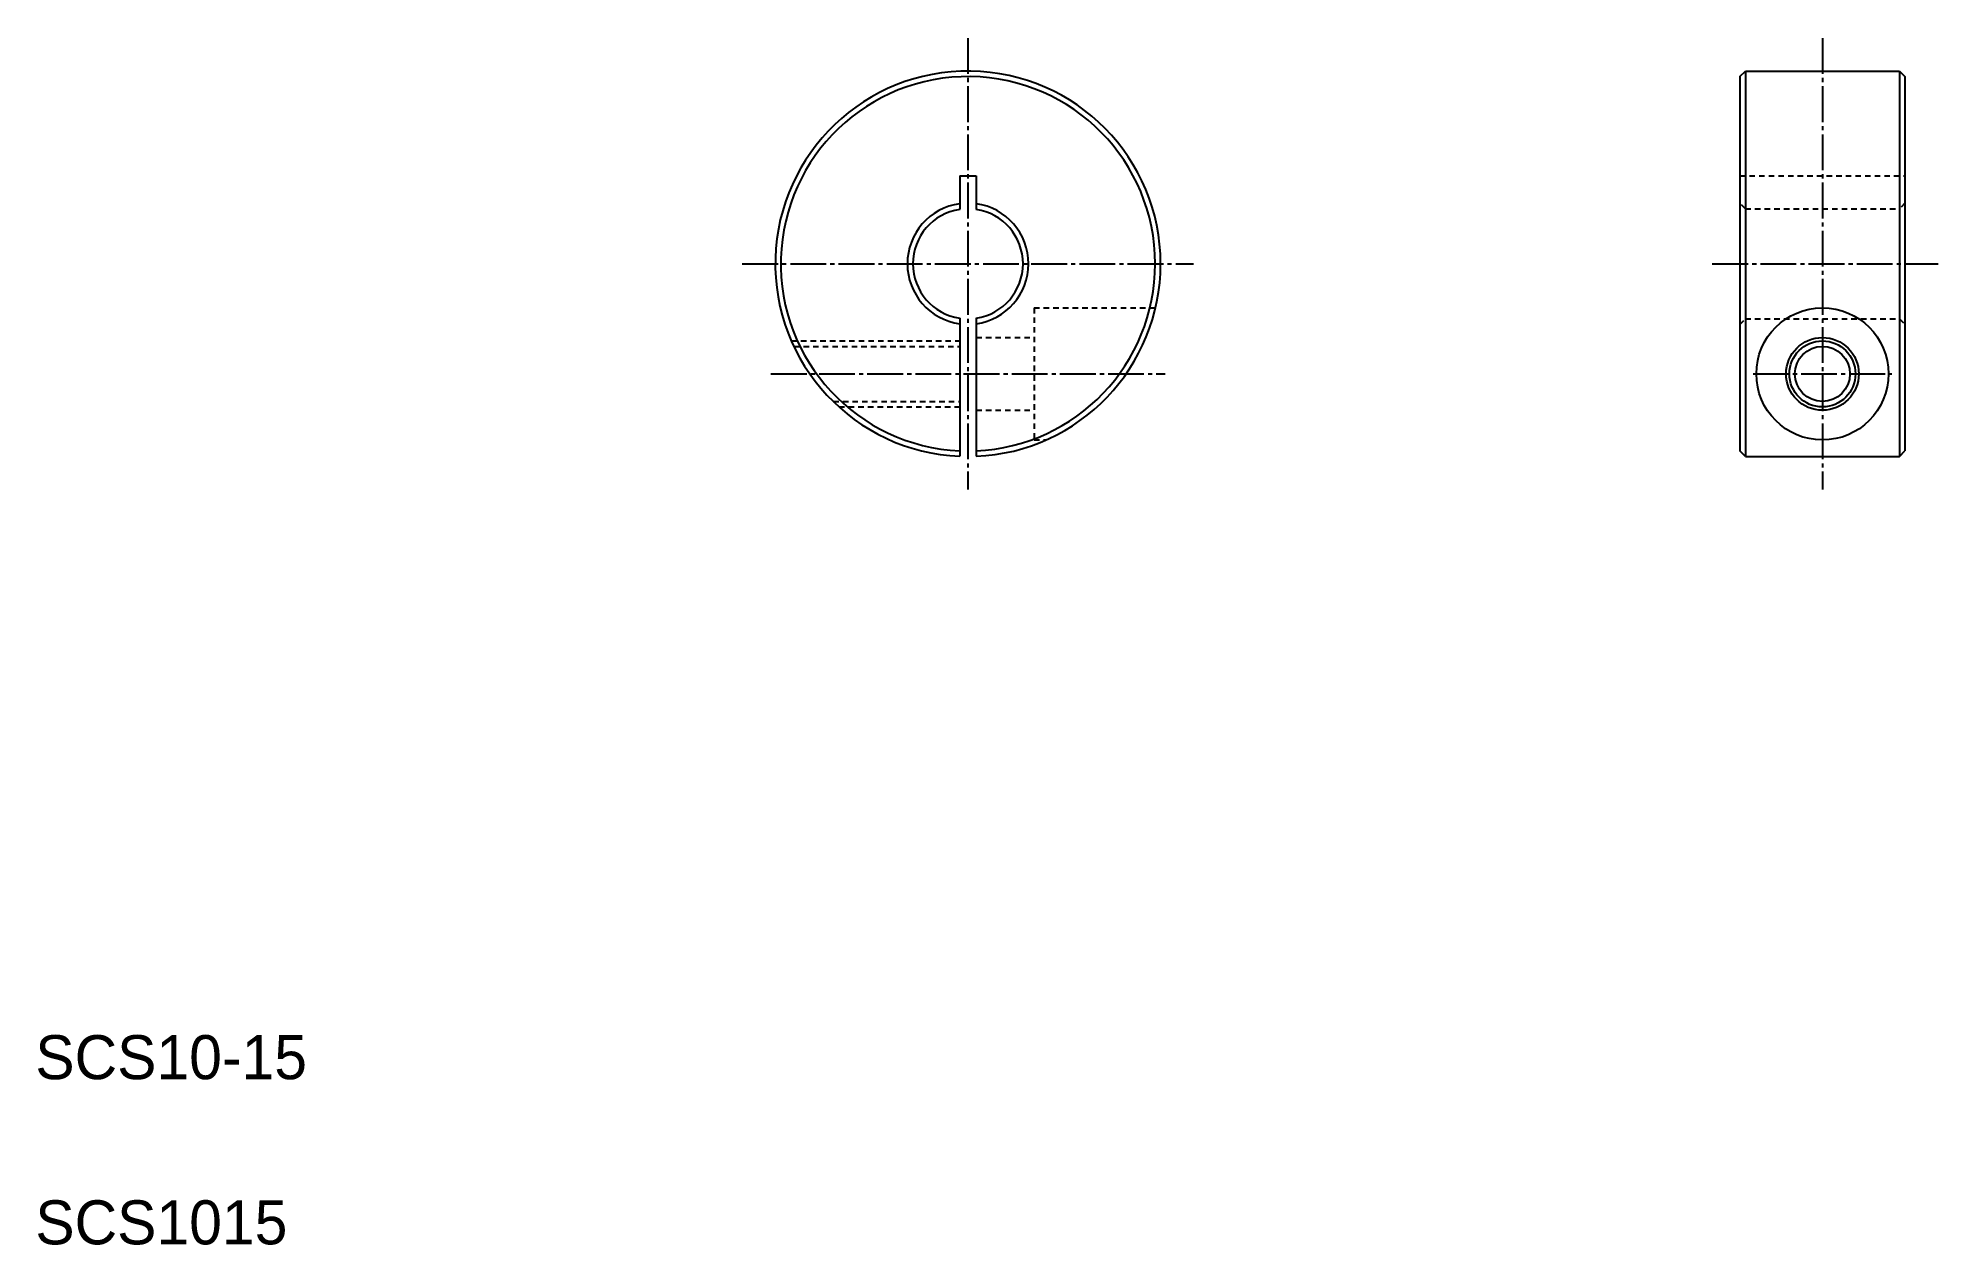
# Model space of a CAD drawing. Extents: x 10 to 183, y 10 to 120.
import ezdxf

# ---------------------------------------------------------------- set-up
doc = ezdxf.new("R2010")
doc.units = 0
doc.header["$LTSCALE"] = 0.25
doc.linetypes.add('CENTER', pattern=[17.5, 13, -1.5, 1.5, -1.5])
doc.linetypes.add('DASHED', pattern=[3.5, 2, -1.5])
doc.layers.get('0').update_dxf_attribs({"linetype": 'CONTINUOUS'})
doc.layers.add('CENTER', color=1, linetype='CENTER')

msp = doc.modelspace()

# ---------------------------------------------------------------- linework, layer by layer
at = {"color": 7, "linetype": 'CONTINUOUS'}
for p, q in [((164.82, 116.05), (165.32, 116.55)), ((164.82, 116.05), (164.82, 82.05)), ((165.32, 116.55), (165.32, 81.55)), ((165.32, 116.55), (179.32, 116.55)), ((179.32, 116.55), (179.32, 81.55)), ((179.32, 116.55), (179.82, 116.05)), ((179.82, 116.05), (179.82, 82.05)), ((93.96, 107.05), (93.96, 104)), ((93.96, 107.05), (95.46, 107.05)), ((95.46, 107.05), (95.46, 104)), ((93.96, 94.11), (93.96, 81.57)), ((95.46, 94.11), (95.46, 81.57)), ((165.32, 81.55), (164.82, 82.05)), ((165.32, 81.55), (179.32, 81.55)), ((179.32, 81.55), (179.82, 82.05))]:
    msp.add_line(p, q, dxfattribs=at)
at = {"color": 3, "linetype": 'DASHED'}
for p, q in [((164.82, 107.05), (179.82, 107.05)), ((165.32, 104.05), (164.82, 104.55)), ((165.32, 104.05), (179.32, 104.05)), ((179.82, 104.55), (179.32, 104.05)), ((100.71, 95.05), (111.75, 95.05)), ((100.71, 95.05), (100.71, 83.05)), ((164.82, 93.55), (165.32, 94.05)), ((165.32, 94.05), (179.32, 94.05)), ((179.32, 94.05), (179.82, 93.55)), ((78.67, 92.05), (93.96, 92.05)), ((78.9, 91.55), (93.96, 91.55)), ((95.46, 92.35), (100.71, 92.35)), ((82.47, 86.55), (93.96, 86.55)), ((83, 86.05), (93.96, 86.05)), ((95.46, 85.75), (100.71, 85.75)), ((100.71, 83.05), (101.8, 83.05))]:
    msp.add_line(p, q, dxfattribs=at)
for p, q in [((100.71, 92.05), (100.71, 92.05)), ((100.71, 89.05), (100.71, 89.05))]:
    msp.add_line(p, q)
msp.add_circle((172.32, 89.05), 6)
at = {"color": 7, "linetype": 'CONTINUOUS'}
for radius in [3.3, 2.5]:
    msp.add_circle((172.32, 89.05), radius, dxfattribs=at)
at = {"color": 3, "linetype": 'CONTINUOUS'}
msp.add_circle((172.32, 89.05), 3, dxfattribs=at)
at = {"color": 7, "linetype": 'CONTINUOUS'}
for radius, start, end in [(17.5, 0, 267.5437), (17, 0, 267.4714), (5.5, 97.8375, 262.1625), (5, 98.6269, 261.3731), (5.5, 0, 82.1625), (5, 0, 81.3731), (17, 272.5286, 0), (17.5, 272.4563, 0), (5, 278.6269, 0), (5.5, 277.8375, 0)]:
    msp.add_arc((94.71, 99.05), radius, start, end, dxfattribs=at)
at = {"layer": 'CENTER', "color": 1, "linetype": 'CENTER'}
for p, q in [((94.71, 119.55), (94.71, 78.55)), ((172.32, 119.55), (172.32, 78.55)), ((74.21, 99.05), (115.21, 99.05)), ((162.32, 99.05), (182.82, 99.05)), ((76.82, 89.05), (112.61, 89.05)), ((166.02, 89.05), (178.62, 89.05))]:
    msp.add_line(p, q, dxfattribs=at)

# ---------------------------------------------------------------- texts
for s, p in [('SCS10-15', (10, 25)), ('SCS1015', (10, 10))]:
    msp.add_text(s, height=4).set_placement(p)

doc.saveas('drawing.dxf')
